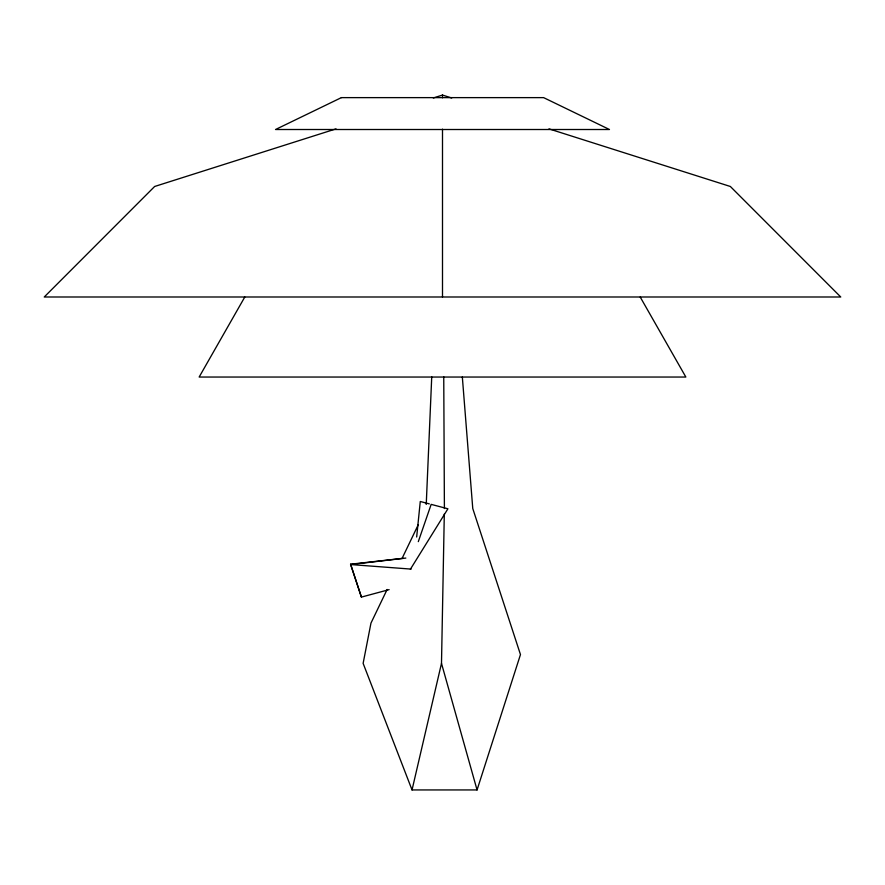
<?xml version="1.0" encoding="UTF-8"?>
<svg xmlns="http://www.w3.org/2000/svg" width="885" height="885" viewBox="0 0 885 885"><rect width="100%" height="100%" fill="white"/><g stroke="black" fill="none" stroke-linecap="round" stroke-linejoin="round"><path stroke-width="1.33" d="M444.303 514.063L441.493 663.363L412.034 789.94L477.059 789.94L520.468 654.568L472.767 508.532L462.335 377.01M426.238 504.428L431.736 376.866M416.669 537.007L420.275 501.496L429.302 503.875M418.306 541.642L431.172 504.373L447.921 508.786L410.386 569.243M387.132 589.476L370.97 623.095L363.127 663.363L412.034 789.94M402.111 558.346L418.273 524.716M244.791 297.017L199.147 377.043L685.853 377.043L640.209 297.017M336.034 128.867L154.643 186.481L44.25 296.995L840.75 296.995L730.357 186.481L548.966 128.867M433.296 97.981L442.5 95.06L451.704 97.981M403.151 558.313L350.571 564.21L361.412 597.087L389.123 589.631M405.839 558.07L350.571 564.553L411.094 569.099M350.571 564.21L361.412 597.087M441.493 663.363L477.059 789.94M443.75 376.866L444.403 508.532M442.5 95.06L442.5 97.781M442.5 129.166L442.5 296.995M341.389 97.627L275.534 129.509L609.466 129.509L543.611 97.627L341.389 97.627"/></g></svg>
